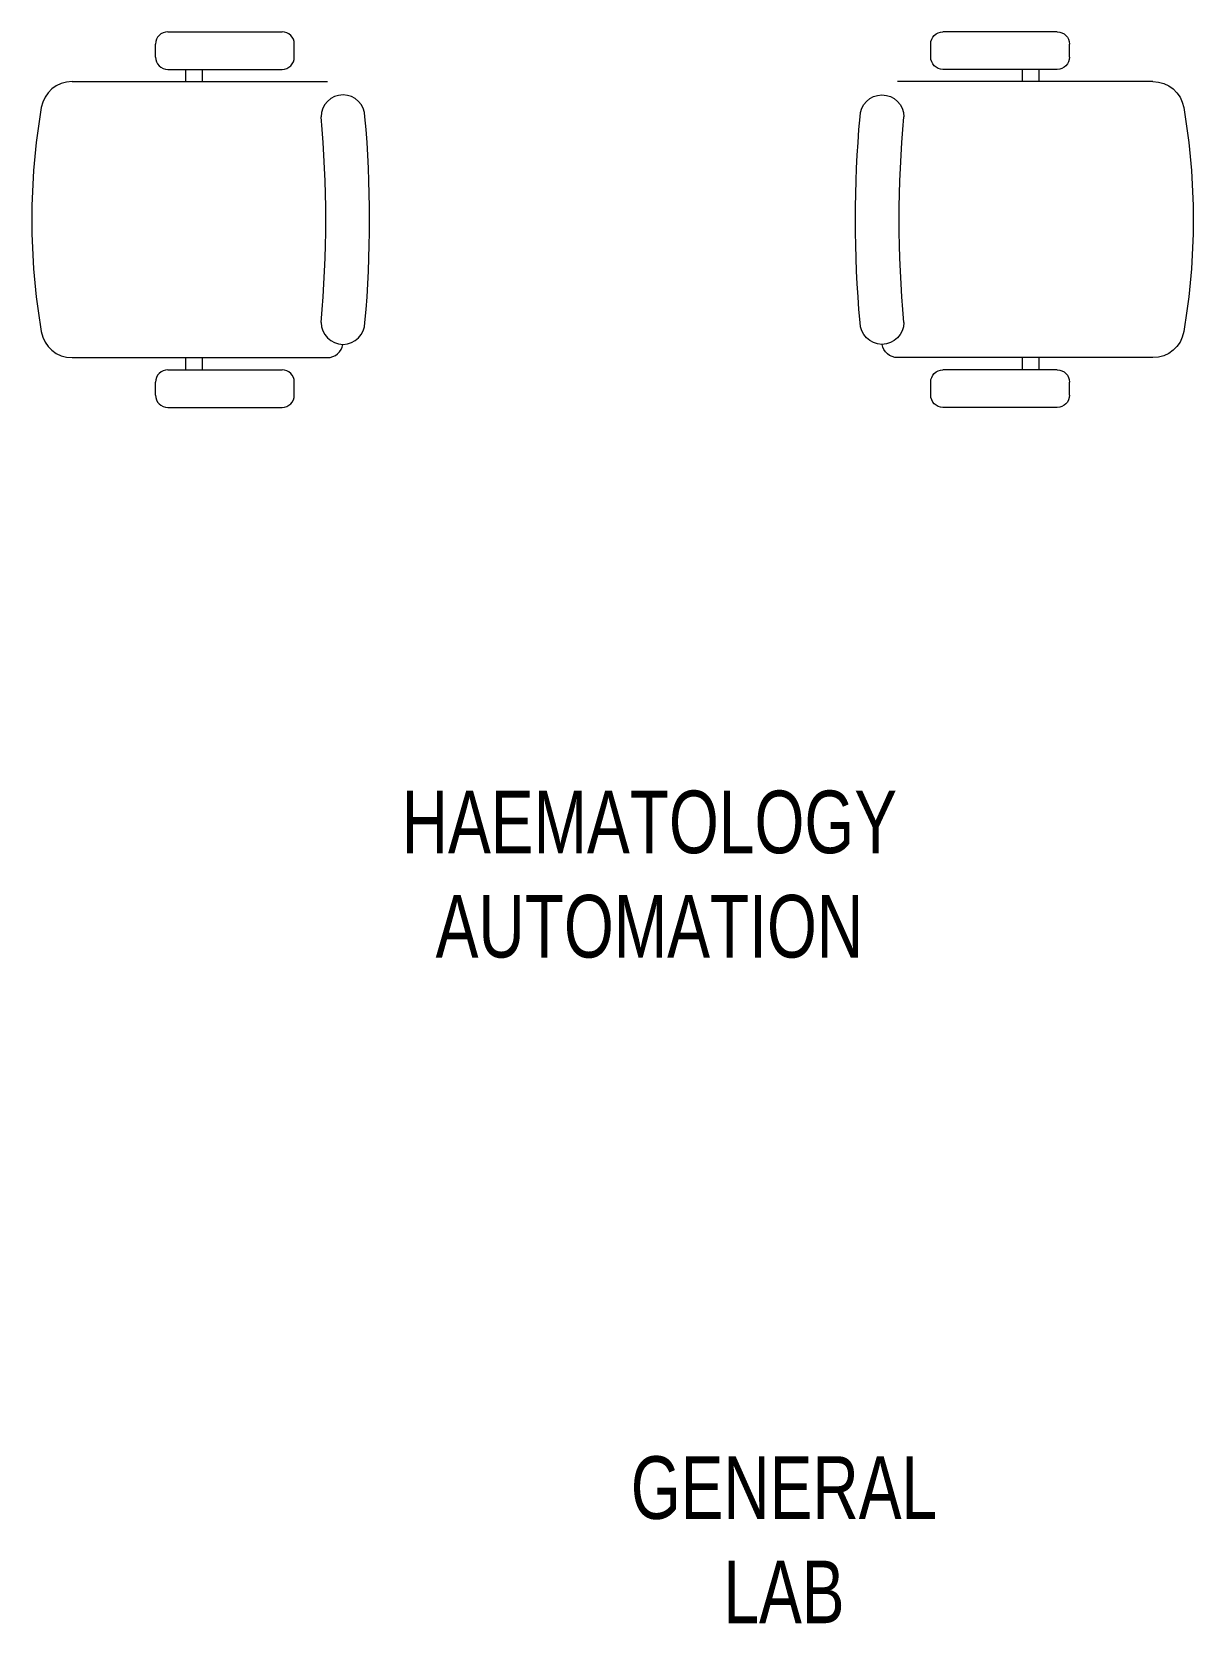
# Model space of a CAD drawing. Header units: metres. Extents: x 75097 to 220695, y -1557923 to -1361206.
# Drawn here: x 200560 to 202417, y -1459657 to -1457114 of the extents above; entities that cross this region are included whole.
import ezdxf

# ---------------------------------------------------------------- set-up
doc = ezdxf.new("R2010")
doc.units = ezdxf.units.M
doc.layers.get('0').update_dxf_attribs({"lineweight": 0})
for name, color, linetype, lineweight in [('A-100 - Copy$0$72_EGR_BASE_TEXT', 8, 'Continuous', 0), ('A-100 - Copy$0$Medical Equipment and Furniture', 8, 'Continuous', 0), ('A-100 - Copy$0$NEW', 8, 'Continuous', 5)]:
    doc.layers.add(name, color=color, linetype=linetype, lineweight=lineweight)
doc.styles.add('A-100 - Copy$0$X3G_ENTITY_2587EA', font='swisscl.ttf', dxfattribs={"height": 200})

# ---------------------------------------------------------------- blocks, each defined once
blk = doc.blocks.new('*X81')
for p, q in [((5, 3), (5, 3)), ((5, 3), (5, 3)), ((5, 3), (5, 3)), ((5, 3), (5, 3)), ((5, 3), (5, 3)), ((5, 3), (5, 3)), ((5, 3), (5, 3)), ((5, 3), (5, 3)), ((5, 3), (5, 3)), ((5, 3), (5, 3)), ((5, 3), (5, 3)), ((5, 3), (5, 3)), ((5, 3), (5, 3)), ((5, 3), (5, 3)), ((5, 3), (5, 3)), ((5, 3), (5, 3)), ((5, 3), (5, 3)), ((5, 3), (5, 3)), ((5, 3), (5, 3)), ((5, 3), (5, 3)), ((5, 3), (5, 3)), ((5, 3), (5, 3)), ((5, 3), (5, 3)), ((5, 3), (5, 3)), ((5, 3), (5, 3)), ((5, 3), (5, 3)), ((5, 3), (5, 3)), ((5, 3), (5, 3)), ((5, 3), (5, 3)), ((5, 3), (5, 3)), ((5, 3), (5, 3)), ((5, 3), (5, 3)), ((5, 3), (5, 3)), ((5, 3), (5, 3)), ((5, 3), (5, 3)), ((5, 3), (5, 3)), ((5, 3), (5, 3)), ((5, 3), (5, 3)), ((5, 3), (5, 3)), ((5, 3), (5, 3)), ((5, 3), (5, 3)), ((5, 3), (5, 3)), ((5, 3), (5, 3)), ((5, 3), (5, 3)), ((5, 3), (5, 3)), ((5, 3), (5, 3)), ((5, 3), (5, 3)), ((5, 3), (5, 3)), ((5, 3), (5, 3)), ((5, 3), (5, 3)), ((5, 3), (5, 3)), ((5, 3), (5, 3)), ((5, 3), (5, 3)), ((5, 3), (5, 3)), ((5, 3), (5, 3)), ((5, 3), (5, 3)), ((5, 3), (5, 3)), ((5, 3), (5, 3)), ((5, 3), (5, 3)), ((5, 3), (5, 3)), ((5, 3), (5, 3)), ((5, 3), (5, 3)), ((5, 3), (5, 3)), ((5, 3), (5, 3)), ((5, 3), (5, 3)), ((5, 3), (5, 3)), ((6, 3), (5, 3)), ((5, 3), (5, 3)), ((6, 3), (5, 3)), ((5, 3), (5, 3)), ((6, 3), (5, 3)), ((5, 3), (5, 3)), ((6, 3), (5, 3)), ((5, 3), (5, 3)), ((5, 3), (5, 3)), ((5, 3), (5, 3)), ((5, 3), (5, 3)), ((5, 3), (5, 3)), ((5, 3), (5, 3)), ((5, 3), (5, 3)), ((5, 3), (5, 3)), ((5, 3), (5, 3)), ((5, 3), (5, 3)), ((5, 3), (5, 3)), ((5, 3), (5, 3)), ((5, 3), (5, 3)), ((5, 3), (5, 3)), ((5, 3), (5, 3)), ((5, 3), (5, 3)), ((5, 3), (5, 3)), ((5, 3), (5, 3)), ((5, 3), (5, 3)), ((5, 3), (5, 3)), ((5, 3), (5, 3)), ((5, 3), (5, 3)), ((5, 3), (5, 3)), ((6, 3), (6, 3)), ((6, 3), (6, 3)), ((6, 3), (6, 3)), ((6, 3), (6, 3)), ((6, 3), (6, 3)), ((6, 3), (6, 3)), ((6, 3), (6, 3)), ((6, 3), (6, 3)), ((6, 3), (6, 3)), ((6, 3), (6, 3)), ((6, 3), (6, 3)), ((6, 3), (6, 3)), ((6, 3), (6, 3)), ((6, 3), (6, 3)), ((6, 3), (6, 3)), ((6, 3), (6, 3)), ((6, 3), (6, 3)), ((6, 3), (6, 3)), ((6, 3), (6, 3)), ((6, 3), (6, 3)), ((6, 3), (6, 3)), ((6, 3), (6, 3)), ((6, 3), (6, 3)), ((6, 3), (6, 3)), ((6, 3), (6, 3)), ((6, 3), (6, 3)), ((6, 3), (6, 3)), ((6, 3), (6, 3)), ((6, 3), (6, 3)), ((6, 3), (6, 3)), ((6, 3), (6, 3)), ((6, 3), (6, 3)), ((6, 3), (6, 3)), ((6, 3), (6, 3)), ((6, 3), (6, 3)), ((6, 3), (6, 3)), ((6, 3), (6, 3)), ((6, 3), (6, 3)), ((6, 3), (6, 3)), ((6, 3), (6, 3)), ((6, 3), (6, 3)), ((6, 3), (6, 3)), ((6, 3), (6, 3)), ((6, 3), (6, 3)), ((6, 3), (6, 3)), ((6, 3), (6, 3)), ((6, 3), (6, 3)), ((6, 3), (6, 3)), ((6, 3), (6, 3)), ((6, 3), (6, 3)), ((6, 3), (6, 3)), ((6, 3), (6, 3)), ((6, 3), (6, 3)), ((6, 3), (6, 3)), ((6, 3), (6, 3)), ((6, 3), (6, 3)), ((6, 3), (6, 3)), ((6, 3), (6, 3)), ((6, 3), (6, 3)), ((6, 3), (6, 3)), ((6, 3), (6, 3)), ((6, 3), (6, 3)), ((6, 3), (6, 3)), ((6, 3), (6, 3)), ((6, 3), (6, 3)), ((6, 3), (6, 3)), ((6, 3), (6, 3)), ((6, 3), (6, 3)), ((6, 3), (6, 3)), ((6, 3), (6, 3)), ((6, 3), (6, 3)), ((6, 3), (6, 3)), ((6, 3), (6, 3)), ((6, 3), (6, 3)), ((6, 3), (6, 3)), ((6, 3), (6, 3)), ((6, 3), (6, 3)), ((6, 3), (6, 3)), ((6, 3), (6, 3)), ((6, 3), (6, 3)), ((6, 3), (6, 3)), ((6, 3), (6, 3)), ((6, 3), (6, 3)), ((6, 3), (6, 3)), ((6, 3), (6, 3)), ((6, 3), (6, 3)), ((6, 3), (6, 3)), ((6, 3), (6, 3)), ((6, 3), (6, 3)), ((6, 3), (6, 3)), ((6, 3), (6, 3)), ((6, 3), (6, 3)), ((6, 3), (6, 3)), ((6, 3), (6, 3)), ((6, 3), (6, 3)), ((6, 3), (6, 3)), ((6, 3), (6, 3)), ((6, 3), (6, 3)), ((6, 3), (6, 3)), ((6, 3), (6, 3)), ((6, 3), (6, 3)), ((6, 3), (6, 3)), ((6, 3), (6, 3)), ((6, 3), (6, 3)), ((6, 3), (6, 3)), ((6, 3), (6, 3)), ((6, 3), (6, 3)), ((6, 3), (6, 3)), ((6, 3), (6, 3)), ((6, 3), (6, 3)), ((6, 3), (6, 3)), ((6, 3), (6, 3)), ((6, 3), (6, 3)), ((6, 3), (6, 3)), ((6, 3), (6, 3)), ((6, 3), (6, 3)), ((6, 3), (6, 3)), ((6, 3), (6, 3)), ((6, 3), (6, 3)), ((6, 3), (6, 3)), ((6, 3), (6, 3)), ((6, 3), (6, 3)), ((6, 3), (6, 3)), ((6, 3), (6, 3)), ((6, 3), (6, 3)), ((6, 3), (6, 3)), ((6, 3), (6, 3)), ((6, 3), (6, 3)), ((6, 3), (6, 3)), ((6, 3), (6, 3)), ((6, 3), (6, 3)), ((6, 3), (6, 3)), ((6, 3), (6, 3)), ((6, 3), (6, 3)), ((6, 3), (6, 3)), ((6, 3), (6, 3)), ((6, 3), (6, 3)), ((6, 3), (6, 3)), ((6, 3), (6, 3)), ((6, 3), (6, 3)), ((6, 3), (6, 3)), ((6, 3), (6, 3)), ((6, 3), (6, 3)), ((6, 3), (6, 3)), ((6, 3), (6, 3)), ((6, 3), (6, 3)), ((6, 3), (6, 3)), ((6, 3), (6, 3)), ((6, 3), (6, 3)), ((6, 3), (6, 3)), ((6, 3), (6, 3)), ((6, 3), (6, 3)), ((6, 3), (6, 3)), ((6, 3), (6, 3)), ((6, 3), (6, 3)), ((6, 3), (6, 3)), ((6, 3), (6, 3)), ((6, 3), (6, 3)), ((6, 3), (6, 3)), ((6, 3), (6, 3)), ((6, 3), (6, 3)), ((6, 3), (6, 3)), ((6, 3), (6, 3)), ((6, 3), (6, 3)), ((6, 3), (6, 3)), ((6, 3), (6, 3)), ((6, 3), (6, 3)), ((6, 3), (6, 3)), ((6, 3), (6, 3)), ((6, 3), (6, 3)), ((6, 3), (6, 3)), ((6, 3), (6, 3)), ((6, 3), (6, 3)), ((6, 3), (6, 3)), ((6, 3), (6, 3)), ((6, 3), (6, 3)), ((6, 3), (6, 3)), ((6, 3), (6, 3)), ((6, 3), (6, 3)), ((6, 3), (6, 3)), ((6, 3), (6, 3)), ((6, 3), (6, 3)), ((6, 3), (6, 3)), ((6, 3), (6, 3)), ((6, 3), (6, 3)), ((6, 3), (6, 3)), ((6, 3), (6, 3)), ((6, 3), (6, 3)), ((6, 3), (6, 3)), ((6, 3), (6, 3)), ((6, 3), (6, 3)), ((6, 3), (6, 3)), ((6, 3), (6, 3)), ((6, 3), (6, 3)), ((6, 3), (6, 3)), ((6, 3), (6, 3)), ((6, 3), (6, 3)), ((6, 3), (6, 3)), ((6, 3), (6, 3)), ((6, 3), (6, 3)), ((6, 3), (6, 3)), ((6, 3), (6, 3)), ((6, 3), (6, 3)), ((6, 3), (6, 3)), ((6, 3), (5, 3)), ((6, 3), (5, 3)), ((6, 3), (5, 3)), ((6, 3), (5, 3)), ((6, 3), (5, 3)), ((6, 3), (6, 3)), ((6, 3), (6, 3)), ((6, 3), (6, 3)), ((6, 3), (6, 3)), ((6, 3), (6, 3)), ((6, 3), (6, 3)), ((6, 3), (6, 3)), ((6, 3), (6, 3)), ((6, 3), (6, 3)), ((6, 3), (6, 3)), ((6, 3), (6, 3)), ((6, 3), (6, 3)), ((6, 3), (6, 3)), ((6, 3), (6, 3)), ((6, 3), (6, 3)), ((6, 3), (6, 3)), ((6, 3), (6, 3)), ((6, 3), (6, 3)), ((6, 3), (6, 3)), ((6, 3), (6, 3)), ((6, 3), (6, 3)), ((6, 3), (6, 3)), ((6, 3), (6, 3)), ((6, 3), (6, 3)), ((6, 3), (6, 3)), ((6, 3), (6, 3)), ((6, 3), (6, 3)), ((6, 3), (6, 3)), ((6, 3), (6, 3)), ((6, 3), (6, 3)), ((6, 3), (6, 3)), ((6, 3), (6, 3)), ((6, 3), (6, 3)), ((6, 3), (6, 3)), ((6, 3), (6, 3)), ((6, 3), (6, 3)), ((6, 3), (6, 3)), ((6, 3), (6, 3)), ((6, 3), (6, 3)), ((6, 3), (6, 3)), ((6, 3), (6, 3)), ((6, 3), (6, 3)), ((6, 3), (6, 3)), ((6, 3), (6, 3)), ((6, 3), (6, 3)), ((6, 3), (6, 3)), ((6, 3), (6, 3)), ((6, 3), (6, 3)), ((6, 3), (6, 3)), ((6, 3), (6, 3)), ((6, 3), (6, 3)), ((6, 3), (6, 3)), ((6, 3), (6, 3)), ((6, 3), (6, 3)), ((6, 3), (6, 3)), ((6, 3), (6, 3)), ((6, 3), (6, 3)), ((6, 3), (6, 3)), ((6, 3), (6, 3)), ((6, 3), (6, 3)), ((6, 3), (6, 3)), ((6, 3), (6, 3)), ((6, 3), (6, 3)), ((6, 3), (6, 3)), ((6, 3), (6, 3)), ((6, 3), (6, 3)), ((6, 3), (6, 3)), ((6, 3), (6, 3)), ((6, 3), (6, 3)), ((6, 3), (6, 3)), ((6, 3), (6, 3)), ((6, 3), (6, 3)), ((6, 3), (6, 3)), ((6, 3), (6, 3)), ((6, 3), (6, 3)), ((6, 3), (6, 3)), ((6, 3), (6, 3)), ((6, 3), (6, 3)), ((6, 3), (6, 3)), ((6, 3), (6, 3)), ((6, 3), (6, 3)), ((6, 3), (6, 3)), ((6, 3), (6, 3)), ((6, 3), (6, 3)), ((6, 3), (6, 3)), ((6, 3), (6, 3)), ((6, 3), (6, 3)), ((6, 3), (6, 3)), ((6, 3), (6, 3)), ((6, 3), (6, 3)), ((6, 3), (6, 3)), ((6, 3), (6, 3)), ((6, 3), (6, 3)), ((6, 3), (6, 3)), ((6, 3), (6, 3)), ((6, 3), (6, 3)), ((6, 3), (6, 3)), ((6, 3), (6, 3)), ((6, 3), (6, 3)), ((6, 3), (6, 3)), ((6, 3), (6, 3)), ((6, 3), (6, 3)), ((6, 3), (6, 3)), ((6, 3), (6, 3)), ((6, 3), (6, 3)), ((6, 3), (6, 3)), ((6, 3), (6, 3)), ((6, 3), (6, 3)), ((6, 3), (6, 3)), ((6, 3), (6, 3)), ((6, 3), (6, 3)), ((6, 3), (6, 3)), ((6, 3), (6, 3)), ((6, 3), (6, 3)), ((6, 3), (6, 3)), ((6, 3), (6, 3)), ((6, 3), (6, 3)), ((6, 3), (6, 3)), ((6, 3), (6, 3)), ((6, 3), (6, 3)), ((6, 3), (6, 3)), ((6, 3), (6, 3)), ((6, 3), (6, 3)), ((6, 3), (6, 3)), ((6, 3), (6, 3)), ((6, 3), (6, 3)), ((6, 3), (6, 3)), ((6, 3), (6, 3)), ((6, 3), (6, 3)), ((6, 3), (6, 3)), ((6, 3), (6, 3)), ((6, 3), (6, 3)), ((6, 3), (6, 3)), ((6, 3), (6, 3)), ((6, 3), (6, 3)), ((6, 3), (6, 3)), ((6, 3), (6, 3)), ((6, 3), (6, 3)), ((6, 3), (6, 3)), ((6, 3), (6, 3)), ((6, 3), (6, 3)), ((6, 3), (6, 3)), ((6, 3), (6, 3)), ((6, 3), (6, 3)), ((6, 3), (6, 3)), ((6, 3), (6, 3)), ((6, 3), (6, 3)), ((6, 3), (6, 3)), ((6, 3), (6, 3)), ((6, 3), (6, 3)), ((6, 3), (6, 3)), ((6, 3), (6, 3)), ((6, 3), (6, 3)), ((6, 3), (6, 3)), ((6, 3), (6, 3)), ((6, 3), (6, 3)), ((6, 3), (6, 3)), ((6, 3), (6, 3)), ((6, 3), (6, 3)), ((6, 3), (6, 3)), ((6, 3), (6, 3)), ((6, 3), (6, 3)), ((6, 3), (6, 3)), ((6, 3), (6, 3)), ((6, 3), (6, 3)), ((6, 3), (6, 3)), ((6, 3), (6, 3)), ((6, 3), (6, 3)), ((6, 3), (6, 3)), ((6, 3), (6, 3)), ((6, 3), (6, 3)), ((6, 3), (6, 3)), ((6, 3), (6, 3)), ((6, 3), (6, 3)), ((6, 3), (6, 3)), ((6, 3), (6, 3)), ((6, 3), (6, 3)), ((6, 3), (6, 3)), ((6, 3), (6, 3)), ((6, 3), (6, 3)), ((6, 3), (6, 3)), ((6, 3), (6, 3)), ((6, 3), (6, 3)), ((6, 3), (6, 3)), ((6, 3), (6, 3)), ((6, 3), (6, 3)), ((6, 3), (6, 3)), ((6, 3), (6, 3)), ((6, 3), (6, 3)), ((6, 3), (6, 3)), ((6, 3), (6, 3)), ((6, 3), (6, 3)), ((6, 3), (6, 3)), ((6, 3), (6, 3)), ((6, 3), (6, 3)), ((6, 3), (6, 3)), ((6, 3), (6, 3)), ((6, 3), (6, 3)), ((6, 3), (6, 3)), ((6, 3), (6, 3)), ((6, 3), (6, 3)), ((6, 3), (6, 3)), ((6, 3), (6, 3)), ((6, 3), (6, 3)), ((6, 3), (6, 3)), ((6, 3), (6, 3)), ((6, 3), (6, 3)), ((6, 3), (6, 3)), ((6, 3), (6, 3)), ((6, 3), (6, 3)), ((6, 3), (6, 3)), ((6, 3), (6, 3)), ((6, 3), (6, 3)), ((6, 3), (6, 3)), ((6, 3), (6, 3)), ((6, 3), (6, 3)), ((6, 3), (6, 3)), ((6, 3), (6, 3)), ((6, 3), (6, 3)), ((6, 3), (6, 3)), ((6, 3), (6, 3)), ((6, 3), (6, 3)), ((6, 3), (6, 3)), ((6, 3), (6, 3)), ((6, 3), (6, 3)), ((6, 3), (6, 3)), ((6, 3), (6, 3)), ((6, 3), (6, 3)), ((6, 3), (6, 3)), ((6, 3), (6, 3)), ((6, 3), (6, 3)), ((6, 3), (6, 3)), ((6, 3), (6, 3)), ((6, 3), (6, 3)), ((6, 3), (6, 3)), ((6, 3), (6, 3)), ((6, 3), (6, 3)), ((6, 3), (6, 3)), ((6, 3), (6, 3)), ((6, 3), (6, 3)), ((6, 3), (6, 3)), ((6, 3), (6, 3)), ((6, 3), (6, 3)), ((6, 3), (6, 3)), ((6, 3), (6, 3)), ((6, 3), (6, 3)), ((6, 3), (6, 3)), ((6, 3), (6, 3)), ((6, 3), (6, 3)), ((6, 3), (6, 3)), ((6, 3), (6, 3)), ((6, 3), (6, 3)), ((6, 3), (6, 3)), ((6, 3), (6, 3)), ((6, 3), (6, 3)), ((6, 3), (6, 3)), ((6, 3), (6, 3)), ((6, 3), (6, 3)), ((6, 3), (6, 3)), ((6, 3), (6, 3)), ((6, 3), (6, 3)), ((6, 3), (6, 3)), ((6, 3), (6, 3)), ((6, 3), (6, 3)), ((6, 3), (6, 3)), ((6, 3), (6, 3)), ((6, 3), (6, 3)), ((6, 3), (6, 3)), ((6, 3), (6, 3)), ((6, 3), (6, 3)), ((6, 3), (6, 3)), ((6, 3), (6, 3)), ((6, 3), (6, 3)), ((6, 3), (6, 3)), ((6, 3), (6, 3)), ((6, 3), (6, 3)), ((6, 3), (6, 3)), ((6, 3), (6, 3)), ((6, 3), (6, 3)), ((6, 3), (6, 3)), ((6, 3), (6, 3)), ((6, 3), (6, 3)), ((6, 3), (6, 3)), ((6, 3), (6, 3)), ((6, 3), (6, 3)), ((6, 3), (6, 3)), ((6, 3), (6, 3)), ((6, 3), (6, 3)), ((6, 3), (6, 3)), ((6, 3), (6, 3)), ((6, 3), (6, 3)), ((6, 3), (6, 3)), ((6, 3), (6, 3)), ((6, 3), (6, 3)), ((6, 3), (6, 3)), ((6, 3), (6, 3)), ((6, 3), (6, 3)), ((6, 3), (6, 3)), ((6, 3), (6, 3)), ((6, 3), (6, 3)), ((6, 3), (6, 3)), ((6, 3), (6, 3)), ((6, 3), (6, 3)), ((6, 3), (6, 3)), ((6, 3), (6, 3)), ((6, 3), (6, 3)), ((6, 3), (6, 3)), ((6, 3), (6, 3)), ((6, 3), (6, 3)), ((6, 3), (6, 3)), ((6, 3), (6, 3)), ((6, 3), (6, 3)), ((6, 3), (6, 3)), ((6, 3), (6, 3)), ((6, 3), (6, 3)), ((6, 3), (6, 3)), ((6, 3), (6, 3))]:
    blk.add_line(p, q)
blk = doc.blocks.new('*X82')
for p, q in [((13, 1), (13, 1)), ((13, 1), (13, 1)), ((13, 1), (13, 1)), ((13, 1), (13, 1)), ((13, 1), (13, 1)), ((13, 1), (13, 1)), ((13, 1), (13, 1)), ((13, 1), (13, 1)), ((13, 1), (13, 1)), ((13, 1), (13, 1)), ((13, 1), (13, 1)), ((13, 1), (13, 1)), ((13, 1), (13, 1)), ((13, 1), (13, 1)), ((13, 1), (13, 1)), ((13, 1), (14, 1)), ((13, 1), (14, 1)), ((13, 1), (14, 1)), ((13, 1), (13, 1)), ((13, 1), (13, 1)), ((13, 1), (13, 1)), ((13, 1), (13, 1)), ((13, 1), (13, 1)), ((13, 1), (13, 1)), ((13, 1), (13, 1)), ((13, 1), (13, 1)), ((13, 1), (13, 1)), ((13, 1), (13, 1)), ((13, 1), (13, 1)), ((13, 1), (13, 1)), ((13, 1), (13, 1)), ((13, 1), (13, 1)), ((13, 1), (13, 1)), ((13, 1), (13, 1)), ((13, 1), (13, 1)), ((13, 1), (13, 1)), ((13, 1), (13, 1)), ((13, 1), (13, 1)), ((13, 1), (13, 1)), ((13, 1), (13, 1)), ((13, 1), (13, 1)), ((13, 1), (13, 1)), ((13, 1), (13, 1)), ((13, 1), (13, 1)), ((13, 1), (13, 1)), ((13, 1), (13, 1)), ((13, 1), (13, 1)), ((13, 1), (13, 1)), ((13, 1), (13, 1)), ((13, 1), (13, 1)), ((13, 1), (13, 1)), ((13, 1), (13, 1)), ((13, 1), (13, 1)), ((13, 1), (13, 1)), ((13, 1), (13, 1)), ((13, 1), (13, 1)), ((13, 1), (13, 1)), ((13, 1), (13, 1)), ((13, 1), (13, 1)), ((13, 1), (13, 1)), ((13, 1), (13, 1)), ((13, 1), (13, 1)), ((13, 1), (13, 1)), ((13, 1), (13, 1)), ((13, 1), (13, 1)), ((13, 1), (13, 1)), ((13, 1), (13, 1)), ((13, 1), (13, 1)), ((13, 1), (13, 1)), ((13, 1), (13, 1)), ((13, 1), (13, 1)), ((13, 1), (13, 1)), ((13, 1), (13, 1)), ((13, 1), (13, 1)), ((13, 1), (13, 1)), ((13, 1), (13, 1)), ((13, 1), (13, 1)), ((13, 1), (13, 1)), ((13, 1), (13, 1)), ((13, 1), (13, 1)), ((13, 1), (13, 1)), ((13, 1), (13, 1)), ((13, 1), (13, 1)), ((13, 1), (13, 1)), ((13, 1), (13, 1)), ((13, 1), (13, 1)), ((13, 1), (13, 1)), ((13, 1), (13, 1)), ((13, 1), (13, 1)), ((13, 1), (13, 1)), ((13, 1), (13, 1)), ((13, 1), (13, 1)), ((13, 1), (13, 1)), ((13, 1), (13, 1)), ((13, 1), (13, 1)), ((13, 1), (13, 1)), ((13, 1), (13, 1)), ((13, 1), (13, 1)), ((13, 1), (13, 1)), ((13, 1), (13, 1)), ((13, 1), (13, 1)), ((13, 1), (13, 1)), ((13, 1), (13, 1)), ((13, 1), (13, 1)), ((13, 1), (13, 1)), ((13, 1), (13, 1)), ((13, 1), (13, 1)), ((13, 1), (13, 1)), ((13, 1), (13, 1)), ((13, 1), (13, 1)), ((13, 1), (13, 1)), ((13, 1), (13, 1)), ((13, 1), (13, 1)), ((13, 1), (13, 1)), ((13, 1), (13, 1)), ((13, 1), (13, 1)), ((13, 1), (13, 1)), ((13, 1), (13, 1)), ((13, 1), (13, 1)), ((13, 1), (13, 1)), ((13, 1), (13, 1)), ((13, 1), (13, 1)), ((13, 1), (13, 1)), ((13, 1), (14, 1)), ((13, 0), (13, 0)), ((13, 0), (13, 0)), ((13, 0), (13, 0)), ((13, 0), (13, 0)), ((13, 0), (13, 0)), ((13, 0), (13, 0)), ((13, 0), (13, 0)), ((13, 0), (13, 0)), ((13, 0), (13, 0)), ((13, 0), (13, 0)), ((13, 0), (13, 0)), ((13, 0), (13, 0)), ((13, 0), (13, 0)), ((13, 0), (13, 0)), ((13, 0), (13, 0)), ((13, 0), (13, 0)), ((13, 0), (13, 0)), ((13, 0), (13, 0)), ((13, 0), (13, 0)), ((13, 0), (13, 0)), ((13, 0), (13, 0)), ((13, 0), (13, 0)), ((13, 0), (13, 0)), ((13, 0), (13, 0)), ((13, 0), (13, 0)), ((13, 0), (13, 0)), ((13, 0), (13, 0)), ((13, 0), (13, 0)), ((13, 0), (13, 0)), ((13, 0), (13, 0)), ((13, 0), (13, 0)), ((13, 0), (13, 0)), ((13, 0), (13, 0)), ((13, 0), (13, 0)), ((13, 0), (13, 0)), ((13, 0), (13, 0)), ((13, 0), (13, 0)), ((13, 0), (13, 0)), ((13, 0), (13, 0)), ((13, 0), (13, 0)), ((13, 0), (13, 0)), ((13, 0), (13, 0)), ((13, 0), (13, 0)), ((13, 0), (13, 0)), ((13, 0), (13, 0)), ((13, 0), (13, 0)), ((13, 0), (13, 0)), ((13, 0), (13, 0)), ((13, 0), (14, 0)), ((13, 0), (14, 0)), ((13, 0), (13, 0)), ((13, 0), (14, 0)), ((14, 1), (14, 1)), ((14, 1), (14, 1)), ((14, 1), (14, 1)), ((14, 1), (14, 1)), ((14, 1), (14, 1)), ((14, 1), (14, 1)), ((14, 1), (14, 1)), ((14, 1), (14, 1)), ((14, 1), (14, 1)), ((14, 1), (14, 1)), ((14, 1), (14, 1)), ((14, 1), (14, 1)), ((14, 1), (14, 1)), ((14, 1), (14, 1)), ((14, 1), (14, 1)), ((14, 1), (14, 1)), ((14, 1), (14, 1)), ((14, 1), (14, 1)), ((14, 1), (14, 1)), ((14, 1), (14, 1)), ((14, 1), (14, 1)), ((14, 1), (14, 1)), ((14, 1), (14, 1)), ((14, 1), (14, 1)), ((14, 1), (14, 1)), ((14, 1), (14, 1)), ((14, 1), (14, 1)), ((14, 1), (14, 1)), ((14, 1), (14, 1)), ((14, 1), (14, 1)), ((14, 1), (14, 1)), ((14, 1), (14, 1)), ((14, 1), (14, 1)), ((14, 1), (14, 1)), ((14, 1), (14, 1)), ((14, 1), (14, 1)), ((14, 1), (14, 1)), ((14, 1), (14, 1)), ((14, 1), (14, 1)), ((14, 1), (14, 1)), ((14, 1), (14, 1)), ((14, 1), (14, 1)), ((14, 1), (14, 1)), ((14, 1), (14, 1)), ((14, 1), (14, 1)), ((14, 1), (14, 1)), ((14, 1), (14, 1)), ((14, 1), (14, 1)), ((14, 1), (14, 1)), ((14, 1), (14, 1)), ((14, 1), (14, 1)), ((14, 1), (14, 1)), ((14, 1), (14, 1)), ((14, 1), (14, 1)), ((14, 1), (14, 1)), ((14, 1), (14, 1)), ((14, 1), (14, 1)), ((14, 1), (14, 1)), ((14, 1), (14, 1)), ((14, 1), (14, 1)), ((14, 1), (14, 1)), ((14, 1), (14, 1)), ((14, 1), (14, 1)), ((14, 1), (14, 1)), ((14, 1), (14, 1)), ((14, 1), (14, 1)), ((14, 1), (14, 1)), ((14, 1), (14, 1)), ((14, 1), (14, 1)), ((14, 1), (14, 1)), ((14, 1), (14, 1)), ((14, 1), (14, 1)), ((14, 1), (14, 1)), ((14, 1), (14, 1)), ((14, 1), (14, 1)), ((14, 1), (14, 1)), ((14, 1), (14, 1)), ((14, 1), (14, 1)), ((14, 1), (14, 1)), ((14, 1), (14, 1)), ((14, 1), (14, 1)), ((14, 1), (14, 1)), ((14, 1), (14, 1)), ((14, 1), (14, 1)), ((14, 1), (14, 1)), ((14, 1), (14, 1)), ((14, 1), (14, 1)), ((14, 1), (14, 1)), ((14, 1), (14, 1)), ((14, 1), (14, 1)), ((14, 1), (14, 1)), ((14, 1), (14, 1)), ((14, 1), (14, 1)), ((14, 1), (14, 1)), ((14, 0), (14, 0)), ((14, 0), (14, 0)), ((14, 0), (14, 0)), ((14, 0), (14, 0)), ((14, 0), (14, 0)), ((14, 0), (14, 0)), ((14, 0), (14, 0)), ((14, 0), (14, 0)), ((14, 0), (14, 0)), ((14, 0), (14, 0)), ((14, 0), (14, 0)), ((14, 0), (14, 0)), ((14, 0), (14, 0)), ((14, 0), (14, 0)), ((14, 0), (14, 0)), ((14, 0), (14, 0)), ((14, 0), (14, 0)), ((14, 0), (14, 0)), ((14, 0), (14, 0)), ((14, 0), (14, 0)), ((14, 0), (14, 0)), ((14, 0), (14, 0)), ((14, 0), (14, 0)), ((14, 0), (14, 0)), ((14, 0), (14, 0)), ((14, 0), (14, 0)), ((14, 0), (14, 0)), ((14, 0), (14, 0)), ((14, 0), (14, 0)), ((14, 0), (14, 0)), ((14, 0), (14, 0)), ((14, 0), (14, 0)), ((14, 0), (14, 0)), ((14, 0), (14, 0)), ((14, 0), (14, 0)), ((14, 0), (14, 0)), ((14, 0), (14, 0)), ((14, 0), (14, 0)), ((14, 0), (14, 0)), ((14, 0), (14, 0)), ((14, 0), (14, 0)), ((14, 0), (14, 0)), ((14, 0), (14, 0)), ((14, 0), (14, 0)), ((14, 0), (14, 0)), ((14, 0), (14, 0)), ((14, 0), (14, 0)), ((14, 0), (14, 0)), ((13, 0), (13, 0)), ((13, 0), (14, 0)), ((13, 0), (13, 0)), ((13, 0), (14, 0)), ((13, 0), (13, 0)), ((13, 0), (14, 0)), ((13, 0), (13, 0)), ((13, 0), (13, 0)), ((13, 0), (13, 0)), ((13, 0), (13, 0)), ((13, 0), (14, 0)), ((13, 0), (13, 0)), ((13, 0), (14, 0)), ((13, 0), (13, 0)), ((13, 0), (14, 0)), ((13, 0), (13, 0)), ((13, 0), (14, 0)), ((13, 0), (13, 0)), ((13, 0), (14, 0)), ((13, 0), (13, 0)), ((13, 0), (14, 0)), ((13, 0), (13, 0)), ((13, 0), (14, 0)), ((13, 0), (13, 0)), ((13, 0), (13, 0)), ((13, 0), (13, 0)), ((13, 0), (14, 0)), ((13, 0), (13, 0)), ((13, 0), (14, 0)), ((13, 0), (13, 0)), ((13, 0), (14, 0)), ((13, 0), (13, 0)), ((13, 0), (14, 0)), ((13, 0), (13, 0)), ((13, 0), (13, 0)), ((13, 0), (13, 0)), ((13, 0), (13, 0)), ((13, 0), (13, 0)), ((13, 0), (13, 0)), ((13, 0), (13, 0)), ((13, 0), (13, 0)), ((13, 0), (13, 0)), ((13, 0), (13, 0)), ((13, 0), (13, 0)), ((13, 0), (13, 0)), ((13, 0), (13, 0)), ((13, 0), (13, 0)), ((13, 0), (13, 0)), ((13, 0), (13, 0)), ((13, 0), (13, 0)), ((13, 0), (13, 0)), ((13, 0), (13, 0)), ((13, 0), (13, 0)), ((13, 0), (13, 0)), ((13, 0), (13, 0)), ((13, 0), (13, 0)), ((13, 0), (13, 0)), ((13, 0), (13, 0)), ((13, 0), (13, 0)), ((13, 0), (13, 0)), ((13, 0), (13, 0)), ((13, 0), (13, 0)), ((13, 0), (13, 0)), ((13, 0), (13, 0)), ((13, -1), (13, -1)), ((13, -1), (13, -1)), ((13, -1), (13, -1)), ((13, -1), (13, -1)), ((13, -1), (13, -1)), ((13, -1), (14, -1)), ((13, -1), (13, -1)), ((14, 0), (14, 0)), ((14, 0), (14, 0)), ((14, 0), (14, 0)), ((14, 0), (14, 0)), ((14, 0), (14, 0)), ((14, 0), (14, 0)), ((14, 0), (14, 0)), ((14, 0), (14, 0)), ((14, 0), (14, 0)), ((14, 0), (14, 0)), ((14, 0), (14, 0)), ((14, 0), (14, 0)), ((14, 0), (14, 0)), ((14, 0), (14, 0)), ((14, 0), (14, 0)), ((13, 0), (14, 0)), ((14, 0), (14, 0)), ((14, 0), (14, 0)), ((14, 0), (14, 0)), ((14, 0), (14, 0)), ((14, 0), (14, 0)), ((14, 0), (14, 0)), ((14, 0), (14, 0)), ((14, 0), (14, 0)), ((14, 0), (14, 0)), ((14, 0), (14, 0)), ((14, 0), (14, 0)), ((14, 0), (14, 0)), ((14, 0), (14, 0)), ((14, 0), (14, 0)), ((14, 0), (14, 0)), ((14, 0), (14, 0)), ((14, 0), (14, 0)), ((14, 0), (14, 0)), ((14, 0), (14, 0)), ((14, 0), (14, 0)), ((14, 0), (14, 0)), ((14, 0), (14, 0)), ((14, 0), (14, 0)), ((14, 0), (14, 0)), ((14, 0), (14, 0)), ((14, 0), (14, 0)), ((14, 0), (14, 0)), ((14, 0), (14, 0)), ((14, 0), (14, 0)), ((14, 0), (14, 0)), ((14, 0), (14, 0)), ((14, 0), (14, 0)), ((14, 0), (14, 0)), ((14, 0), (14, 0)), ((14, -1), (14, -1)), ((14, -1), (14, -1)), ((14, -1), (14, -1)), ((14, -1), (14, -1)), ((14, -1), (14, -1))]:
    blk.add_line(p, q)
blk = doc.blocks.new('A-100 - Copy$0$GF21018-P')
for p, q in [((-0.2207, 0.4756), (-0.2207, 0.0675)), ((0.2205, 0.4756), (0.2205, 0.0675)), ((-0.2806, 0.3422), (-0.2598, 0.3422)), ((0.2596, 0.3422), (0.2804, 0.3422)), ((-0.3002, 0.3226), (-0.3002, 0.14)), ((-0.2402, 0.3226), (-0.2402, 0.14)), ((0.24, 0.3226), (0.24, 0.14)), ((0.3, 0.3226), (0.3, 0.14)), ((-0.2402, 0.2937), (-0.2207, 0.2937)), ((0.2205, 0.2937), (0.24, 0.2937)), ((-0.2402, 0.2671), (-0.2207, 0.2671)), ((0.2205, 0.2671), (0.24, 0.2671)), ((-0.2806, 0.1204), (-0.2598, 0.1204)), ((0.2596, 0.1204), (0.2804, 0.1204))]:
    blk.add_line(p, q)
for points in [[(0.24, 0.2937), (0.24, 0.2937), (0.24, 0.2937), (0.24, 0.2937), (0.24, 0.2937), (0.24, 0.2937), (0.24, 0.2937), (0.24, 0.2937), (0.24, 0.2937), (0.24, 0.2937), (0.24, 0.2937), (0.24, 0.2937), (0.24, 0.2937), (0.24, 0.2937), (0.24, 0.2937), (0.24, 0.2937), (0.24, 0.2937), (0.24, 0.2937), (0.24, 0.2937), (0.24, 0.2937), (0.24, 0.2937), (0.24, 0.2937), (0.24, 0.2937), (0.24, 0.2937), (0.24, 0.2937), (0.24, 0.2937), (0.24, 0.2937), (0.24, 0.2937), (0.24, 0.2937), (0.24, 0.2937), (0.24, 0.2937), (0.24, 0.2937), (0.24, 0.2937), (0.24, 0.2937), (0.24, 0.2937), (0.24, 0.2937), (0.24, 0.2937), (0.24, 0.2937), (0.24, 0.2937), (0.24, 0.2937), (0.24, 0.2937), (0.24, 0.2937), (0.24, 0.2937), (0.24, 0.2937), (0.24, 0.2937), (0.24, 0.2937), (0.24, 0.2937), (0.24, 0.2937), (0.24, 0.2937), (0.24, 0.2937), (0.24, 0.2937), (0.24, 0.2937), (0.24, 0.2937), (0.24, 0.2937), (0.24, 0.2937), (0.24, 0.2937), (0.24, 0.2937), (0.24, 0.2937), (0.24, 0.2937), (0.24, 0.2937), (0.24, 0.2937), (0.24, 0.2937), (0.24, 0.2937), (0.24, 0.2937), (0.24, 0.2937), (0.24, 0.2937), (0.24, 0.2937), (0.24, 0.2937), (0.24, 0.2937), (0.24, 0.2937), (0.24, 0.2937), (0.24, 0.2937), (0.24, 0.2937), (0.24, 0.2937), (0.24, 0.2937), (0.24, 0.2937), (0.24, 0.2937), (0.24, 0.2937), (0.24, 0.2937), (0.24, 0.2937), (0.24, 0.2937), (0.24, 0.2937), (0.24, 0.2937), (0.24, 0.2937), (0.24, 0.2937), (0.24, 0.2937), (0.24, 0.2937), (0.24, 0.2937), (0.24, 0.2937), (0.24, 0.2937), (0.24, 0.2937), (0.24, 0.2937), (0.24, 0.2937), (0.24, 0.2937), (0.24, 0.2937), (0.24, 0.2937), (0.24, 0.2937), (0.24, 0.2937), (0.24, 0.2937), (0.24, 0.2937), (0.24, 0.2937), (0.24, 0.2937), (0.24, 0.2937), (0.24, 0.2937), (0.24, 0.2937), (0.24, 0.2937), (0.24, 0.2937), (0.24, 0.2937), (0.24, 0.2937), (0.24, 0.2937), (0.24, 0.2937), (0.24, 0.2937), (0.24, 0.2937), (0.24, 0.2937), (0.24, 0.2937), (0.24, 0.2937), (0.24, 0.2937), (0.24, 0.2937), (0.24, 0.2937), (0.24, 0.2937), (0.24, 0.2937), (0.24, 0.2937), (0.24, 0.2937), (0.24, 0.2937), (0.24, 0.2937), (0.24, 0.2937), (0.24, 0.2937), (0.24, 0.2937), (0.24, 0.2937), (0.24, 0.2937), (0.24, 0.2937), (0.24, 0.2937), (0.24, 0.2937), (0.24, 0.2937), (0.24, 0.2937), (0.24, 0.2937), (0.24, 0.2937), (0.24, 0.2937), (0.24, 0.2937), (0.24, 0.2937), (0.24, 0.2937), (0.24, 0.2937), (0.24, 0.2937), (0.24, 0.2937), (0.24, 0.2937), (0.24, 0.2937), (0.24, 0.2937), (0.24, 0.2937), (0.24, 0.2937), (0.24, 0.2937), (0.24, 0.2937), (0.24, 0.2937), (0.24, 0.2937), (0.24, 0.2937), (0.24, 0.2937), (0.24, 0.2937), (0.24, 0.2937), (0.24, 0.2937), (0.24, 0.2937), (0.24, 0.2937), (0.24, 0.2937), (0.24, 0.2937), (0.24, 0.2937), (0.24, 0.2937), (0.24, 0.2937), (0.24, 0.2937), (0.24, 0.2937), (0.24, 0.2937), (0.24, 0.2937), (0.24, 0.2937), (0.24, 0.2937), (0.24, 0.2937), (0.24, 0.2937), (0.24, 0.2937), (0.24, 0.2937), (0.24, 0.2937), (0.24, 0.2937), (0.24, 0.2937), (0.24, 0.2937), (0.24, 0.2937), (0.24, 0.2937), (0.24, 0.2937), (0.24, 0.2937), (0.24, 0.2937), (0.24, 0.2937), (0.24, 0.2937), (0.24, 0.2937), (0.24, 0.2937), (0.24, 0.2937), (0.24, 0.2937), (0.24, 0.2937), (0.24, 0.2937), (0.24, 0.2937), (0.24, 0.2937), (0.24, 0.2937), (0.24, 0.2937), (0.24, 0.2937), (0.24, 0.2937), (0.24, 0.2937), (0.24, 0.2937), (0.24, 0.2937), (0.24, 0.2937), (0.24, 0.2937), (0.24, 0.2937), (0.24, 0.2937), (0.24, 0.2937), (0.24, 0.2937), (0.24, 0.2937), (0.24, 0.2937), (0.24, 0.2937), (0.24, 0.2937), (0.24, 0.2937), (0.24, 0.2937), (0.24, 0.2937), (0.24, 0.2937), (0.24, 0.2937), (0.24, 0.2937), (0.24, 0.2937), (0.24, 0.2937), (0.24, 0.2937), (0.24, 0.2937), (0.24, 0.2937), (0.24, 0.2937), (0.24, 0.2937), (0.24, 0.2937), (0.24, 0.2937), (0.24, 0.2937), (0.24, 0.2937), (0.24, 0.2937), (0.24, 0.2937), (0.24, 0.2937), (0.24, 0.2937), (0.24, 0.2937), (0.24, 0.2937), (0.24, 0.2937), (0.24, 0.2937), (0.24, 0.2937), (0.24, 0.2937), (0.24, 0.2937), (0.24, 0.2937), (0.24, 0.2937), (0.24, 0.2937), (0.24, 0.2937), (0.24, 0.2937), (0.24, 0.2937), (0.24, 0.2937), (0.24, 0.2937), (0.24, 0.2937), (0.24, 0.2937), (0.24, 0.2937), (0.24, 0.2937), (0.24, 0.2937), (0.24, 0.2937), (0.24, 0.2937), (0.24, 0.2937), (0.24, 0.2937), (0.24, 0.2937), (0.24, 0.2937), (0.24, 0.2937), (0.24, 0.2937), (0.24, 0.2937), (0.24, 0.2937), (0.24, 0.2937), (0.24, 0.2937), (0.24, 0.2937), (0.24, 0.2937), (0.24, 0.2937), (0.24, 0.2937), (0.24, 0.2937), (0.24, 0.2937), (0.24, 0.2937), (0.24, 0.2937), (0.24, 0.2937), (0.24, 0.2937), (0.24, 0.2937), (0.24, 0.2937), (0.24, 0.2937)], [(0.24, 0.2937), (0.24, 0.2937), (0.24, 0.2937), (0.24, 0.2937), (0.24, 0.2937), (0.24, 0.2937), (0.24, 0.2937), (0.24, 0.2937), (0.24, 0.2937), (0.24, 0.2937), (0.24, 0.2937), (0.24, 0.2937), (0.24, 0.2937), (0.24, 0.2937), (0.24, 0.2937), (0.24, 0.2937), (0.24, 0.2937), (0.24, 0.2937), (0.24, 0.2937), (0.24, 0.2937), (0.24, 0.2937), (0.24, 0.2937), (0.24, 0.2937), (0.24, 0.2937), (0.24, 0.2937), (0.24, 0.2937), (0.24, 0.2937), (0.24, 0.2937), (0.24, 0.2937), (0.24, 0.2937), (0.24, 0.2937), (0.24, 0.2937), (0.24, 0.2937), (0.24, 0.2937), (0.24, 0.2937), (0.24, 0.2937), (0.24, 0.2937), (0.24, 0.2937), (0.24, 0.2937), (0.24, 0.2937), (0.24, 0.2937), (0.24, 0.2937), (0.24, 0.2937), (0.24, 0.2937), (0.24, 0.2937), (0.24, 0.2937), (0.24, 0.2937), (0.24, 0.2937), (0.24, 0.2937), (0.24, 0.2937), (0.24, 0.2937), (0.24, 0.2937), (0.24, 0.2937), (0.24, 0.2937), (0.24, 0.2937), (0.24, 0.2937), (0.24, 0.2937), (0.24, 0.2937), (0.24, 0.2937), (0.24, 0.2937), (0.24, 0.2937), (0.24, 0.2937), (0.24, 0.2937), (0.24, 0.2937), (0.24, 0.2937), (0.24, 0.2937), (0.24, 0.2937), (0.24, 0.2937), (0.24, 0.2937), (0.24, 0.2937), (0.24, 0.2937), (0.24, 0.2937), (0.24, 0.2937), (0.24, 0.2937), (0.24, 0.2937), (0.24, 0.2937), (0.24, 0.2937), (0.24, 0.2937), (0.24, 0.2937), (0.24, 0.2937), (0.24, 0.2937), (0.24, 0.2937), (0.24, 0.2937), (0.24, 0.2937), (0.24, 0.2937), (0.24, 0.2937), (0.24, 0.2937), (0.24, 0.2937), (0.24, 0.2937), (0.24, 0.2937), (0.24, 0.2937), (0.24, 0.2937), (0.24, 0.2937), (0.24, 0.2937), (0.24, 0.2937), (0.24, 0.2937), (0.24, 0.2937), (0.24, 0.2937), (0.24, 0.2937), (0.24, 0.2937), (0.24, 0.2937), (0.24, 0.2937), (0.24, 0.2937), (0.24, 0.2937), (0.24, 0.2937), (0.24, 0.2937), (0.24, 0.2937), (0.24, 0.2937), (0.24, 0.2937), (0.24, 0.2937), (0.24, 0.2937), (0.24, 0.2937), (0.24, 0.2937), (0.24, 0.2937), (0.24, 0.2937), (0.24, 0.2937), (0.24, 0.2937), (0.24, 0.2937), (0.24, 0.2937), (0.24, 0.2937), (0.24, 0.2937), (0.24, 0.2937), (0.24, 0.2937), (0.24, 0.2937), (0.24, 0.2937), (0.24, 0.2937), (0.24, 0.2937), (0.24, 0.2937), (0.24, 0.2937), (0.24, 0.2937), (0.24, 0.2937), (0.24, 0.2937), (0.24, 0.2937), (0.24, 0.2937), (0.24, 0.2937), (0.24, 0.2937), (0.24, 0.2937), (0.24, 0.2937), (0.24, 0.2937), (0.24, 0.2937), (0.24, 0.2937), (0.24, 0.2937), (0.24, 0.2937), (0.24, 0.2937), (0.24, 0.2937), (0.24, 0.2937), (0.24, 0.2937), (0.24, 0.2937), (0.24, 0.2937), (0.24, 0.2937), (0.24, 0.2937), (0.24, 0.2937), (0.24, 0.2937), (0.24, 0.2937), (0.24, 0.2937), (0.24, 0.2937), (0.24, 0.2937), (0.24, 0.2937), (0.24, 0.2937), (0.24, 0.2937), (0.24, 0.2937), (0.24, 0.2937), (0.24, 0.2937), (0.24, 0.2937), (0.24, 0.2937), (0.24, 0.2937), (0.24, 0.2937), (0.24, 0.2937), (0.24, 0.2937), (0.24, 0.2937), (0.24, 0.2937), (0.24, 0.2937), (0.24, 0.2937), (0.24, 0.2937), (0.24, 0.2937), (0.24, 0.2937), (0.24, 0.2937), (0.24, 0.2937), (0.24, 0.2937), (0.24, 0.2937), (0.24, 0.2937), (0.24, 0.2937), (0.24, 0.2937), (0.24, 0.2937), (0.24, 0.2937), (0.24, 0.2937), (0.24, 0.2937), (0.24, 0.2937), (0.24, 0.2937), (0.24, 0.2937), (0.24, 0.2937), (0.24, 0.2937), (0.24, 0.2937), (0.24, 0.2937), (0.24, 0.2937), (0.24, 0.2937), (0.24, 0.2937), (0.24, 0.2937), (0.24, 0.2937), (0.24, 0.2937), (0.24, 0.2937), (0.24, 0.2937), (0.24, 0.2937), (0.24, 0.2937), (0.24, 0.2937), (0.24, 0.2937), (0.24, 0.2937), (0.24, 0.2937), (0.24, 0.2937), (0.24, 0.2937), (0.24, 0.2937), (0.24, 0.2937), (0.24, 0.2937), (0.24, 0.2937), (0.24, 0.2937), (0.24, 0.2937), (0.24, 0.2937), (0.24, 0.2937), (0.24, 0.2937)], [(0.24, 0.2937), (0.24, 0.2937), (0.24, 0.2937), (0.24, 0.2937), (0.24, 0.2937), (0.24, 0.2937), (0.24, 0.2937), (0.24, 0.2937), (0.24, 0.2937), (0.24, 0.2937), (0.24, 0.2937), (0.24, 0.2937), (0.24, 0.2937), (0.24, 0.2937), (0.24, 0.2937), (0.24, 0.2937), (0.24, 0.2937), (0.24, 0.2937), (0.24, 0.2937), (0.24, 0.2937), (0.24, 0.2937), (0.24, 0.2937), (0.24, 0.2937), (0.24, 0.2937), (0.24, 0.2937), (0.24, 0.2937), (0.24, 0.2937), (0.24, 0.2937), (0.24, 0.2937), (0.24, 0.2937), (0.24, 0.2937), (0.24, 0.2937), (0.24, 0.2937), (0.24, 0.2937), (0.24, 0.2937), (0.24, 0.2937), (0.24, 0.2937), (0.24, 0.2937), (0.24, 0.2937), (0.24, 0.2937), (0.24, 0.2937), (0.24, 0.2937), (0.24, 0.2937), (0.24, 0.2937), (0.24, 0.2937), (0.24, 0.2937), (0.24, 0.2937), (0.24, 0.2937), (0.24, 0.2937), (0.24, 0.2937), (0.24, 0.2937), (0.24, 0.2937), (0.24, 0.2937), (0.24, 0.2937), (0.24, 0.2937), (0.24, 0.2937), (0.24, 0.2937), (0.24, 0.2937), (0.24, 0.2937), (0.24, 0.2937), (0.24, 0.2937), (0.24, 0.2937), (0.24, 0.2937), (0.24, 0.2937), (0.24, 0.2937), (0.24, 0.2937), (0.24, 0.2937), (0.24, 0.2937), (0.24, 0.2937), (0.24, 0.2937), (0.24, 0.2937), (0.24, 0.2937), (0.24, 0.2937), (0.24, 0.2937), (0.24, 0.2937), (0.24, 0.2937), (0.24, 0.2937), (0.24, 0.2937), (0.24, 0.2937), (0.24, 0.2937), (0.24, 0.2937), (0.24, 0.2937), (0.24, 0.2937), (0.24, 0.2937), (0.24, 0.2937), (0.24, 0.2937), (0.24, 0.2937), (0.24, 0.2937), (0.24, 0.2937), (0.24, 0.2937), (0.24, 0.2937), (0.24, 0.2937), (0.24, 0.2937), (0.24, 0.2937), (0.24, 0.2937), (0.24, 0.2937), (0.24, 0.2937), (0.24, 0.2937), (0.24, 0.2937), (0.24, 0.2937), (0.24, 0.2937), (0.24, 0.2937), (0.24, 0.2937), (0.24, 0.2937), (0.24, 0.2937), (0.24, 0.2937), (0.24, 0.2937), (0.24, 0.2937), (0.24, 0.2937), (0.24, 0.2937), (0.24, 0.2937), (0.24, 0.2937), (0.24, 0.2937), (0.24, 0.2937), (0.24, 0.2937), (0.24, 0.2937), (0.24, 0.2937), (0.24, 0.2937), (0.24, 0.2937), (0.24, 0.2937), (0.24, 0.2937), (0.24, 0.2937), (0.24, 0.2937), (0.24, 0.2937), (0.24, 0.2937), (0.24, 0.2937), (0.24, 0.2937), (0.24, 0.2937), (0.24, 0.2937), (0.24, 0.2937), (0.24, 0.2937), (0.24, 0.2937), (0.24, 0.2937), (0.24, 0.2937), (0.24, 0.2937), (0.24, 0.2937), (0.24, 0.2937), (0.24, 0.2937), (0.24, 0.2937), (0.24, 0.2937), (0.24, 0.2937), (0.24, 0.2937), (0.24, 0.2937), (0.24, 0.2937), (0.24, 0.2937), (0.24, 0.2937), (0.24, 0.2937), (0.24, 0.2937), (0.24, 0.2937), (0.24, 0.2937), (0.24, 0.2937), (0.24, 0.2937), (0.24, 0.2937), (0.24, 0.2937), (0.24, 0.2937), (0.24, 0.2937), (0.24, 0.2937), (0.24, 0.2937), (0.24, 0.2937), (0.24, 0.2937), (0.24, 0.2937), (0.24, 0.2937), (0.24, 0.2937), (0.24, 0.2937), (0.24, 0.2937), (0.24, 0.2937), (0.24, 0.2937), (0.24, 0.2937), (0.24, 0.2937), (0.24, 0.2937), (0.24, 0.2937), (0.24, 0.2937), (0.24, 0.2937), (0.24, 0.2937), (0.24, 0.2937), (0.24, 0.2937), (0.24, 0.2937), (0.24, 0.2937), (0.24, 0.2937), (0.24, 0.2937), (0.24, 0.2937), (0.24, 0.2937), (0.24, 0.2937), (0.24, 0.2937), (0.24, 0.2937), (0.24, 0.2937), (0.24, 0.2937), (0.24, 0.2937), (0.24, 0.2937), (0.24, 0.2937), (0.24, 0.2937), (0.24, 0.2937), (0.24, 0.2937), (0.24, 0.2937), (0.24, 0.2937), (0.24, 0.2937), (0.24, 0.2937), (0.24, 0.2937), (0.24, 0.2937), (0.24, 0.2937), (0.24, 0.2937), (0.24, 0.2937), (0.24, 0.2937), (0.24, 0.2937), (0.24, 0.2937), (0.24, 0.2937), (0.24, 0.2937), (0.24, 0.2937), (0.24, 0.2937), (0.24, 0.2937), (0.24, 0.2937), (0.24, 0.2937), (0.24, 0.2937), (0.24, 0.2937)]]:
    blk.add_lwpolyline(points, close=True)
for centre, radius, start, end in [((-0.0001, -0.5295), 1.0695, 80.3671, 99.6329), ((-0.1707, 0.4756), 0.05, 99.6329, 180), ((0.1705, 0.4756), 0.05, 0, 80.3671), ((-0.2806, 0.3226), 0.0196, 90, 180), ((-0.2598, 0.3226), 0.0196, 360, 90), ((0.2596, 0.3226), 0.0196, 90, 180), ((0.2804, 0.3226), 0.0196, 0, 90), ((-0.2806, 0.14), 0.0196, 180, 270), ((-0.2598, 0.14), 0.0196, 270, 360), ((0.2596, 0.14), 0.0196, 180, 270), ((0.2804, 0.14), 0.0196, 270, 0), ((-0.1643, 0.0425), 0.0351, 90, 270), ((0, 1.8467), 1.7767, 264.6946, 275.3053), ((0.1641, 0.0425), 0.0351, 270, 90), ((-0.1957, 0.0675), 0.025, 180, 261.4721), ((0, 1.8314), 1.8314, 264.8532, 275.147)]:
    blk.add_arc(centre, radius, start, end)
at = {"layer": 'A-100 - Copy$0$NEW'}
for points in [[(0.24, 0.2937), (0.24, 0.2937), (0.24, 0.2937), (0.24, 0.2937), (0.24, 0.2937), (0.24, 0.2937), (0.24, 0.2937), (0.24, 0.2937)], [(0.24, 0.2937), (0.24, 0.2937), (0.24, 0.2937), (0.24, 0.2937), (0.24, 0.2937), (0.24, 0.2937), (0.24, 0.2937)], [(0.24, 0.2937), (0.24, 0.2937), (0.24, 0.2937), (0.24, 0.2937), (0.24, 0.2937), (0.24, 0.2937), (0.24, 0.2937), (0.24, 0.2937), (0.24, 0.2937)], [(0.24, 0.2937), (0.24, 0.2937), (0.24, 0.2937), (0.24, 0.2937), (0.24, 0.2937), (0.24, 0.2937), (0.24, 0.2937), (0.24, 0.2937), (0.24, 0.2937), (0.24, 0.2937)], [(0.24, 0.2937), (0.24, 0.2937), (0.24, 0.2937), (0.24, 0.2937), (0.24, 0.2937), (0.24, 0.2937), (0.24, 0.2937), (0.24, 0.2937), (0.24, 0.2937), (0.24, 0.2937), (0.24, 0.2937), (0.24, 0.2937), (0.24, 0.2937), (0.24, 0.2937), (0.24, 0.2937)], [(0.24, 0.2937), (0.24, 0.2937), (0.24, 0.2937), (0.24, 0.2937), (0.24, 0.2937), (0.24, 0.2937), (0.24, 0.2937), (0.24, 0.2937), (0.24, 0.2937), (0.24, 0.2937)], [(0.24, 0.2937), (0.24, 0.2937), (0.24, 0.2937), (0.24, 0.2937), (0.24, 0.2937), (0.24, 0.2937), (0.24, 0.2937), (0.24, 0.2937), (0.24, 0.2937), (0.24, 0.2937)], [(0.24, 0.2937), (0.24, 0.2937), (0.24, 0.2937), (0.24, 0.2937), (0.24, 0.2937), (0.24, 0.2937), (0.24, 0.2937), (0.24, 0.2937), (0.24, 0.2937), (0.24, 0.2937)], [(0.24, 0.2937), (0.24, 0.2937), (0.24, 0.2937), (0.24, 0.2937), (0.24, 0.2937), (0.24, 0.2937), (0.24, 0.2937), (0.24, 0.2937), (0.24, 0.2937), (0.24, 0.2937), (0.24, 0.2937), (0.24, 0.2937), (0.24, 0.2937), (0.24, 0.2937), (0.24, 0.2937), (0.24, 0.2937), (0.24, 0.2937), (0.24, 0.2937)], [(0.24, 0.2937), (0.24, 0.2937), (0.24, 0.2937), (0.24, 0.2937), (0.24, 0.2937), (0.24, 0.2937), (0.24, 0.2937), (0.24, 0.2937), (0.24, 0.2937), (0.24, 0.2937), (0.24, 0.2937), (0.24, 0.2937)], [(0.24, 0.2937), (0.24, 0.2937), (0.24, 0.2937), (0.24, 0.2937), (0.24, 0.2937), (0.24, 0.2937), (0.24, 0.2937)], [(0.24, 0.2937), (0.24, 0.2937), (0.24, 0.2937), (0.24, 0.2937), (0.24, 0.2937), (0.24, 0.2937), (0.24, 0.2937), (0.24, 0.2937), (0.24, 0.2937), (0.24, 0.2937), (0.24, 0.2937), (0.24, 0.2937), (0.24, 0.2937), (0.24, 0.2937), (0.24, 0.2937), (0.24, 0.2937), (0.24, 0.2937), (0.24, 0.2937), (0.24, 0.2937), (0.24, 0.2937), (0.24, 0.2937), (0.24, 0.2937), (0.24, 0.2937), (0.24, 0.2937), (0.24, 0.2937), (0.24, 0.2937), (0.24, 0.2937), (0.24, 0.2937), (0.24, 0.2937), (0.24, 0.2937), (0.24, 0.2937), (0.24, 0.2937), (0.24, 0.2937), (0.24, 0.2937), (0.24, 0.2937), (0.24, 0.2937), (0.24, 0.2937), (0.24, 0.2937), (0.24, 0.2937), (0.24, 0.2937), (0.24, 0.2937), (0.24, 0.2937), (0.24, 0.2937), (0.24, 0.2937), (0.24, 0.2937), (0.24, 0.2937), (0.24, 0.2937), (0.24, 0.2937), (0.24, 0.2937), (0.24, 0.2937), (0.24, 0.2937), (0.24, 0.2937), (0.24, 0.2937), (0.24, 0.2937), (0.24, 0.2937), (0.24, 0.2937), (0.24, 0.2937), (0.24, 0.2937), (0.24, 0.2937), (0.24, 0.2937), (0.24, 0.2937), (0.24, 0.2937), (0.24, 0.2937), (0.24, 0.2937), (0.24, 0.2937), (0.24, 0.2937), (0.24, 0.2937), (0.24, 0.2937), (0.24, 0.2937), (0.24, 0.2937), (0.24, 0.2937), (0.24, 0.2937), (0.24, 0.2937), (0.24, 0.2937), (0.24, 0.2937), (0.24, 0.2937), (0.24, 0.2937), (0.24, 0.2937), (0.24, 0.2937), (0.24, 0.2937), (0.24, 0.2937), (0.24, 0.2937), (0.24, 0.2937), (0.24, 0.2937), (0.24, 0.2937), (0.24, 0.2937), (0.24, 0.2937), (0.24, 0.2937), (0.24, 0.2937), (0.24, 0.2937), (0.24, 0.2937), (0.24, 0.2937), (0.24, 0.2937), (0.24, 0.2937), (0.24, 0.2937), (0.24, 0.2937), (0.24, 0.2937), (0.24, 0.2937), (0.24, 0.2937), (0.24, 0.2937), (0.24, 0.2937), (0.24, 0.2937), (0.24, 0.2937), (0.24, 0.2937), (0.24, 0.2937), (0.24, 0.2937), (0.24, 0.2937), (0.24, 0.2937), (0.24, 0.2937), (0.24, 0.2937), (0.24, 0.2937)], [(0.24, 0.2937), (0.24, 0.2937), (0.24, 0.2937), (0.24, 0.2937), (0.24, 0.2937), (0.24, 0.2937), (0.24, 0.2937), (0.24, 0.2937), (0.24, 0.2937), (0.24, 0.2937), (0.24, 0.2937), (0.24, 0.2937), (0.24, 0.2937), (0.24, 0.2937), (0.24, 0.2937), (0.24, 0.2937), (0.24, 0.2937)], [(0.24, 0.2937), (0.24, 0.2937), (0.24, 0.2937), (0.24, 0.2937), (0.24, 0.2937), (0.24, 0.2937), (0.24, 0.2937), (0.24, 0.2937), (0.24, 0.2937), (0.24, 0.2937), (0.24, 0.2937), (0.24, 0.2937), (0.24, 0.2937), (0.24, 0.2937), (0.24, 0.2937), (0.24, 0.2937), (0.24, 0.2937), (0.24, 0.2937), (0.24, 0.2937), (0.24, 0.2937), (0.24, 0.2937), (0.24, 0.2937), (0.24, 0.2937), (0.24, 0.2937), (0.24, 0.2937), (0.24, 0.2937), (0.24, 0.2937), (0.24, 0.2937), (0.24, 0.2937), (0.24, 0.2937), (0.24, 0.2937), (0.24, 0.2937), (0.24, 0.2937), (0.24, 0.2937), (0.24, 0.2937), (0.24, 0.2937), (0.24, 0.2937), (0.24, 0.2937), (0.24, 0.2937), (0.24, 0.2937), (0.24, 0.2937), (0.24, 0.2937), (0.24, 0.2937), (0.24, 0.2937), (0.24, 0.2937), (0.24, 0.2937), (0.24, 0.2937), (0.24, 0.2937), (0.24, 0.2937), (0.24, 0.2937), (0.24, 0.2937), (0.24, 0.2937), (0.24, 0.2937), (0.24, 0.2937), (0.24, 0.2937), (0.24, 0.2937), (0.24, 0.2937), (0.24, 0.2937), (0.24, 0.2937), (0.24, 0.2937), (0.24, 0.2937), (0.24, 0.2937), (0.24, 0.2937), (0.24, 0.2937), (0.24, 0.2937), (0.24, 0.2937), (0.24, 0.2937), (0.24, 0.2937), (0.24, 0.2937), (0.24, 0.2937), (0.24, 0.2937), (0.24, 0.2937), (0.24, 0.2937), (0.24, 0.2937), (0.24, 0.2937), (0.24, 0.2937), (0.24, 0.2937), (0.24, 0.2937), (0.24, 0.2937), (0.24, 0.2937), (0.24, 0.2937), (0.24, 0.2937), (0.24, 0.2937), (0.24, 0.2937), (0.24, 0.2937), (0.24, 0.2937), (0.24, 0.2937), (0.24, 0.2937), (0.24, 0.2937)], [(0.24, 0.2937), (0.24, 0.2937), (0.24, 0.2937), (0.24, 0.2937), (0.24, 0.2937), (0.24, 0.2937), (0.24, 0.2937), (0.24, 0.2937), (0.24, 0.2937), (0.24, 0.2937), (0.24, 0.2937), (0.24, 0.2937), (0.24, 0.2937), (0.24, 0.2937), (0.24, 0.2937), (0.24, 0.2937), (0.24, 0.2937), (0.24, 0.2937), (0.24, 0.2937), (0.24, 0.2937), (0.24, 0.2937), (0.24, 0.2937), (0.24, 0.2937), (0.24, 0.2937), (0.24, 0.2937), (0.24, 0.2937), (0.24, 0.2937), (0.24, 0.2937), (0.24, 0.2937), (0.24, 0.2937), (0.24, 0.2937), (0.24, 0.2937), (0.24, 0.2937), (0.24, 0.2937), (0.24, 0.2937), (0.24, 0.2937), (0.24, 0.2937), (0.24, 0.2937), (0.24, 0.2937), (0.24, 0.2937), (0.24, 0.2937), (0.24, 0.2937), (0.24, 0.2937), (0.24, 0.2937), (0.24, 0.2937), (0.24, 0.2937), (0.24, 0.2937), (0.24, 0.2937), (0.24, 0.2937), (0.24, 0.2937), (0.24, 0.2937), (0.24, 0.2937), (0.24, 0.2937), (0.24, 0.2937)]]:
    blk.add_lwpolyline(points, dxfattribs=at)
for name, xscale, yscale, zscale in [('*X81', 8.59375e-11, 8.59375e-11, 8.59375e-11), ('*X82', 5.5e-11, 5.5e-11, 5.5e-11)]:
    blk.add_blockref(name, (0.24, 0.2937), dxfattribs=dict(xscale=xscale, yscale=yscale, zscale=zscale))
blk = doc.blocks.new('A-100 - Copy')
at = {"layer": 'A-100 - Copy$0$Medical Equipment and Furniture'}
for p, xscale, yscale, zscale, rotation in [((201100, -1457413.9), 1000.000000000003, 1000.000000000003, 1000.000000000003, 90), ((201876.6, -1457413.9), -1000, 1000, 1000, 270)]:
    blk.add_blockref('A-100 - Copy$0$GF21018-P', p, dxfattribs=dict(at, xscale=xscale, yscale=yscale, zscale=zscale, rotation=rotation))
at = {"layer": 'A-100 - Copy$0$72_EGR_BASE_TEXT', "char_height": 100, "attachment_point": 2, "style": 'A-100 - Copy$0$X3G_ENTITY_2587EA'}
for s, insert in [('HAEMATOLOGY\\PAUTOMATION', (201547.3, -1458326.5, 0)), ('GENERAL^M^JLAB', (201762.4, -1459390.3, -4.7))]:
    blk.add_mtext(s, dxfattribs=dict(at, insert=insert))

msp = doc.modelspace()

# ---------------------------------------------------------------- block references
msp.add_blockref('A-100 - Copy', (0, 0))

doc.saveas('drawing.dxf')
